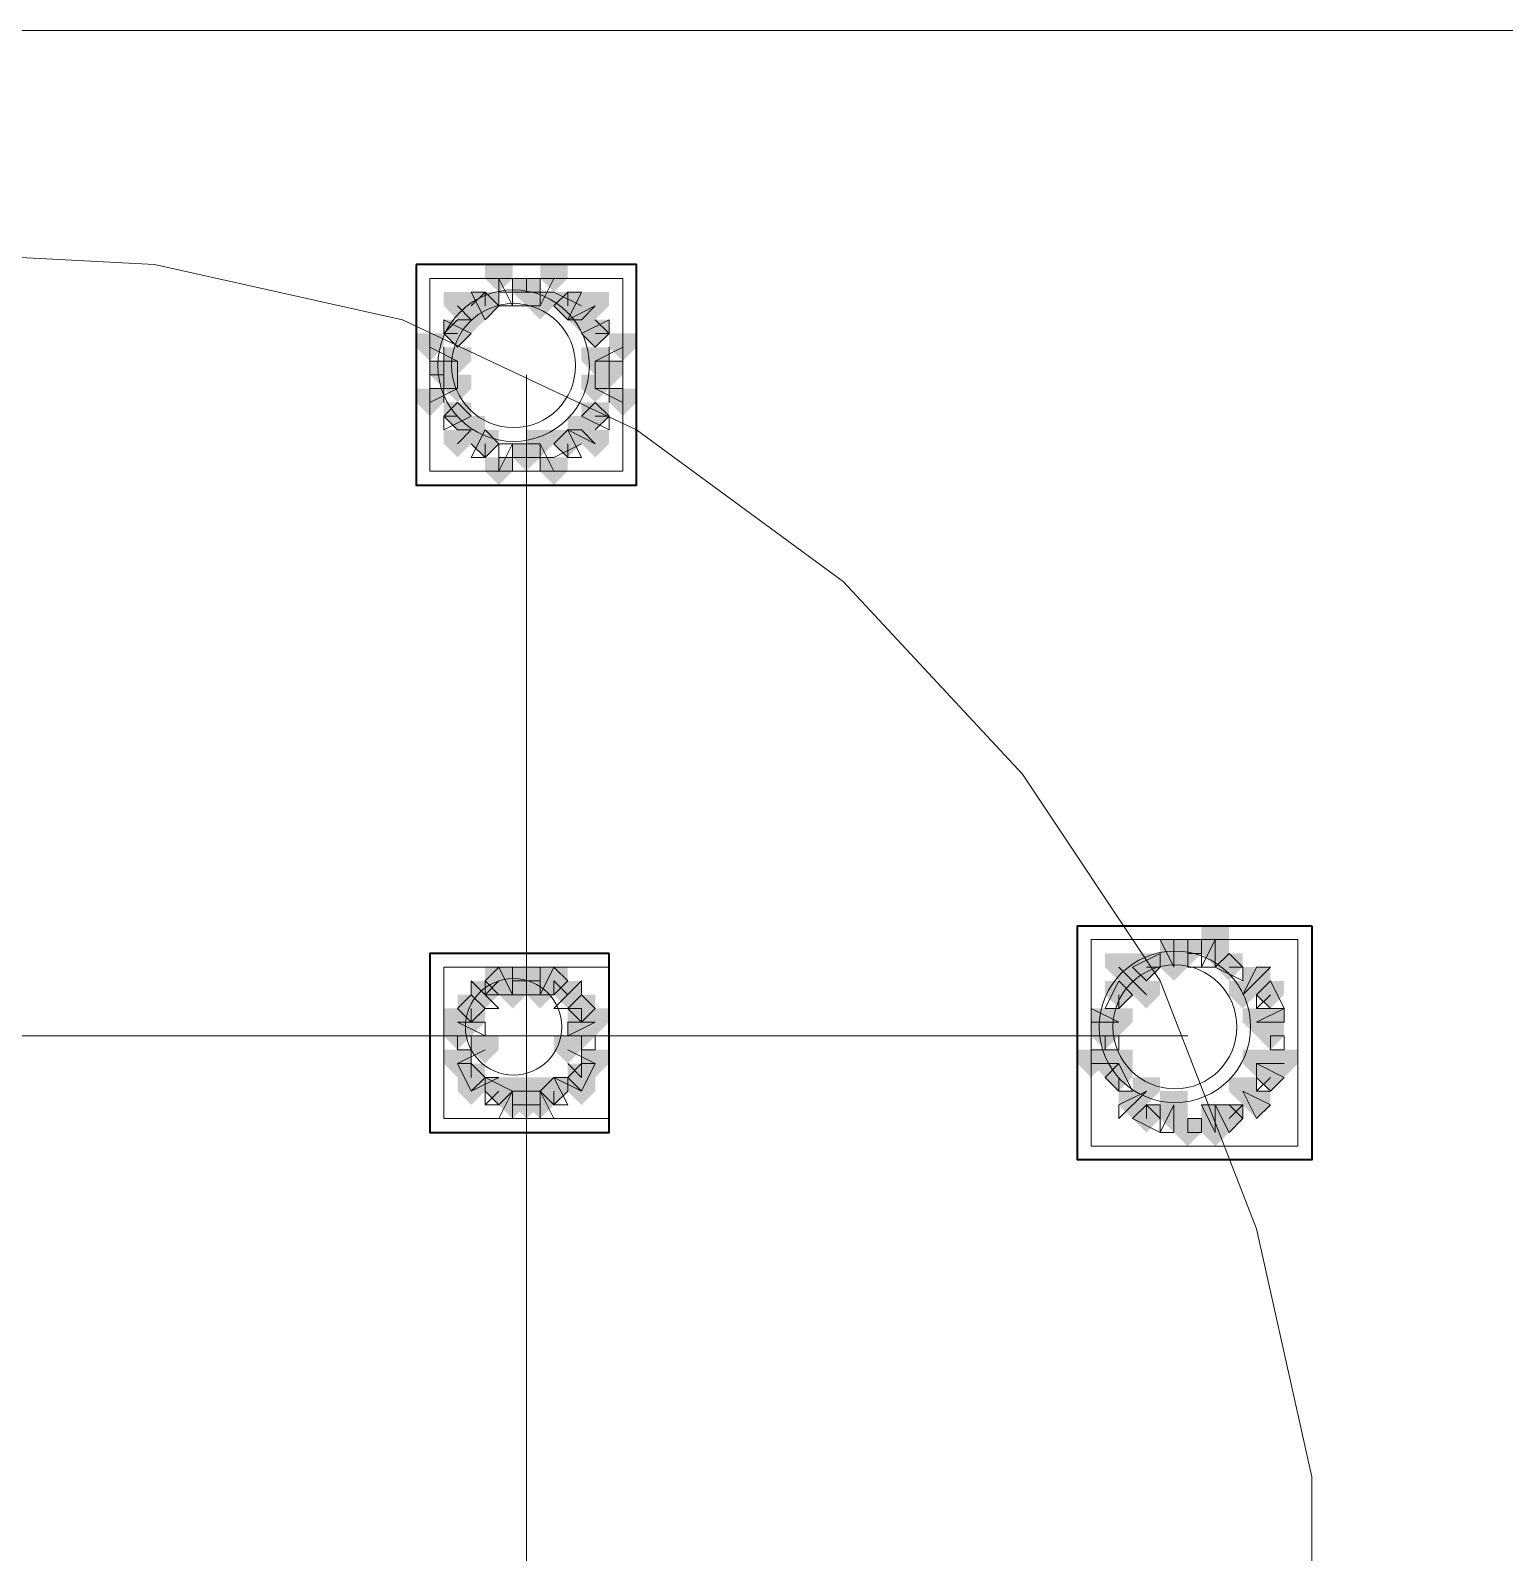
# Model space of a CAD drawing. Header units: millimetres. Extents: x 2315 to 4619, y 1334 to 1897.
# Drawn here: x 3976.33 to 3982.87, y 1554.92 to 1561.67 of the extents above; entities that cross this region are included whole.
import ezdxf

# ---------------------------------------------------------------- set-up
doc = ezdxf.new("R2010")
doc.units = ezdxf.units.MM
doc.linetypes.add('PDF_IMPORT', pattern=[1, 0.8, -0.2])
for name, color, linetype, true_color in [('PDF_10', 7, 'Continuous', 0x00b85c), ('PDF_AXIS', 7, 'Continuous', 0x00b85c), ('PDF_柱构件', 7, 'Continuous', 0x00b85c), ('PDF_转运站初步方案', 7, 'Continuous', 0x00b85c)]:
    doc.layers.add(name, color=color, linetype=linetype, true_color=true_color)
doc.layers.add('PDF_中心线层', color=1, linetype='Continuous')
doc.layers.add('PDF_粗实线层', color=7, linetype='Continuous')

msp = doc.modelspace()

# ---------------------------------------------------------------- hatches: boundary and pattern name
at = {"layer": 'PDF_10', "transparency": 33554559}
for points in [[(3978.5285, 1560.5703), (3978.4674, 1560.5703), (3978.4674, 1560.5093), (3978.5285, 1560.4482), (3978.5896, 1560.5093), (3978.5896, 1560.5703)], [(3978.5285, 1560.5703), (3978.4674, 1560.5703), (3978.4674, 1560.5093), (3978.5285, 1560.4482), (3978.5896, 1560.5093), (3978.5896, 1560.5703)], [(3978.3452, 1560.5093), (3978.2842, 1560.5093), (3978.2842, 1560.4482), (3978.3452, 1560.3871), (3978.4063, 1560.4482), (3978.4063, 1560.5093)], [(3978.3452, 1560.5093), (3978.2842, 1560.5093), (3978.2842, 1560.4482), (3978.3452, 1560.3871), (3978.4063, 1560.4482), (3978.4063, 1560.5093)], [(3978.7117, 1560.5093), (3978.6506, 1560.5093), (3978.6506, 1560.4482), (3978.7117, 1560.3871), (3978.7728, 1560.4482), (3978.7728, 1560.5093)], [(3978.7117, 1560.5093), (3978.6506, 1560.5093), (3978.6506, 1560.4482), (3978.7117, 1560.3871), (3978.7728, 1560.4482), (3978.7728, 1560.5093)], [(3978.2231, 1560.3871), (3978.162, 1560.3871), (3978.162, 1560.326), (3978.2231, 1560.2649), (3978.2842, 1560.326), (3978.2842, 1560.3871)], [(3978.2231, 1560.3871), (3978.162, 1560.3871), (3978.162, 1560.326), (3978.2231, 1560.2649), (3978.2842, 1560.326), (3978.2842, 1560.3871)], [(3978.8339, 1560.3871), (3978.7728, 1560.3871), (3978.7728, 1560.326), (3978.8339, 1560.2649), (3978.895, 1560.326), (3978.895, 1560.3871)], [(3978.8339, 1560.3871), (3978.7728, 1560.3871), (3978.7728, 1560.326), (3978.8339, 1560.2649), (3978.895, 1560.326), (3978.895, 1560.3871)], [(3978.162, 1560.2039), (3978.1009, 1560.2039), (3978.1009, 1560.1428), (3978.162, 1560.0817), (3978.2231, 1560.1428), (3978.2231, 1560.2039)], [(3978.162, 1560.2039), (3978.1009, 1560.2039), (3978.1009, 1560.1428), (3978.162, 1560.0817), (3978.2231, 1560.1428), (3978.2231, 1560.2039)], [(3978.895, 1560.2039), (3978.8339, 1560.2039), (3978.8339, 1560.1428), (3978.895, 1560.0817), (3978.9561, 1560.1428), (3978.9561, 1560.2039)], [(3978.895, 1560.2039), (3978.8339, 1560.2039), (3978.8339, 1560.1428), (3978.895, 1560.0817), (3978.9561, 1560.1428), (3978.9561, 1560.2039)], [(3978.895, 1560.2039), (3978.8339, 1560.2039), (3978.8339, 1560.1428), (3978.895, 1560.0817), (3978.9561, 1560.1428), (3978.9561, 1560.2039)], [(3978.2231, 1560.0206), (3978.162, 1560.0206), (3978.162, 1559.9595), (3978.2231, 1559.8985), (3978.2842, 1559.9595), (3978.2842, 1560.0206)], [(3978.2231, 1560.0206), (3978.162, 1560.0206), (3978.162, 1559.9595), (3978.2231, 1559.8985), (3978.2842, 1559.9595), (3978.2842, 1560.0206)], [(3978.8339, 1560.0206), (3978.7728, 1560.0206), (3978.7728, 1559.9595), (3978.8339, 1559.8985), (3978.895, 1559.9595), (3978.895, 1560.0206)], [(3978.8339, 1560.0206), (3978.7728, 1560.0206), (3978.7728, 1559.9595), (3978.8339, 1559.8985), (3978.895, 1559.9595), (3978.895, 1560.0206)], [(3978.3452, 1559.8985), (3978.2842, 1559.8985), (3978.2842, 1559.8374), (3978.3452, 1559.7763), (3978.4063, 1559.8374), (3978.4063, 1559.8985)], [(3978.3452, 1559.8985), (3978.2842, 1559.8985), (3978.2842, 1559.8374), (3978.3452, 1559.7763), (3978.4063, 1559.8374), (3978.4063, 1559.8985)], [(3978.7117, 1559.8985), (3978.6506, 1559.8985), (3978.6506, 1559.8374), (3978.7117, 1559.7763), (3978.7728, 1559.8374), (3978.7728, 1559.8985)], [(3978.7117, 1559.8985), (3978.6506, 1559.8985), (3978.6506, 1559.8374), (3978.7117, 1559.7763), (3978.7728, 1559.8374), (3978.7728, 1559.8985)], [(3978.5285, 1559.8374), (3978.4674, 1559.8374), (3978.4674, 1559.7763), (3978.5285, 1559.7152), (3978.5896, 1559.7763), (3978.5896, 1559.8374)], [(3978.5285, 1559.8374), (3978.4674, 1559.8374), (3978.4674, 1559.7763), (3978.5285, 1559.7152), (3978.5896, 1559.7763), (3978.5896, 1559.8374)], [(3981.2771, 1557.5774), (3981.2161, 1557.5774), (3981.2161, 1557.5163), (3981.2771, 1557.4552), (3981.3382, 1557.5163), (3981.3382, 1557.5774)], [(3981.2771, 1557.5774), (3981.2161, 1557.5774), (3981.2161, 1557.5163), (3981.2771, 1557.4552), (3981.3382, 1557.5163), (3981.3382, 1557.5774)], [(3981.2771, 1557.5774), (3981.2161, 1557.5774), (3981.2161, 1557.5163), (3981.2771, 1557.4552), (3981.3382, 1557.5163), (3981.3382, 1557.5774)], [(3981.4604, 1557.6385), (3981.3993, 1557.6385), (3981.3993, 1557.5774), (3981.4604, 1557.5163), (3981.5215, 1557.5774), (3981.5215, 1557.6385)], [(3981.4604, 1557.6385), (3981.3993, 1557.6385), (3981.3993, 1557.5774), (3981.4604, 1557.5163), (3981.5215, 1557.5774), (3981.5215, 1557.6385)], [(3981.6436, 1557.5774), (3981.5825, 1557.5774), (3981.5825, 1557.5163), (3981.6436, 1557.4552), (3981.7047, 1557.5163), (3981.7047, 1557.5774)], [(3981.6436, 1557.5774), (3981.5825, 1557.5774), (3981.5825, 1557.5163), (3981.6436, 1557.4552), (3981.7047, 1557.5163), (3981.7047, 1557.5774)], [(3978.4063, 1557.5163), (3978.3452, 1557.5163), (3978.3452, 1557.4552), (3978.4063, 1557.3941), (3978.4674, 1557.4552), (3978.4674, 1557.5163)], [(3978.4063, 1557.5163), (3978.3452, 1557.5163), (3978.3452, 1557.4552), (3978.4063, 1557.3941), (3978.4674, 1557.4552), (3978.4674, 1557.5163)], [(3978.5285, 1557.5163), (3978.4674, 1557.5163), (3978.4674, 1557.4552), (3978.5285, 1557.3941), (3978.5896, 1557.4552), (3978.5896, 1557.5163)], [(3978.5285, 1557.5163), (3978.4674, 1557.5163), (3978.4674, 1557.4552), (3978.5285, 1557.3941), (3978.5896, 1557.4552), (3978.5896, 1557.5163)], [(3978.6506, 1557.5163), (3978.5896, 1557.5163), (3978.5896, 1557.4552), (3978.6506, 1557.3941), (3978.7117, 1557.4552), (3978.7117, 1557.5163)], [(3978.6506, 1557.5163), (3978.5896, 1557.5163), (3978.5896, 1557.4552), (3978.6506, 1557.3941), (3978.7117, 1557.4552), (3978.7117, 1557.5163)], [(3981.155, 1557.4552), (3981.0939, 1557.4552), (3981.0939, 1557.3941), (3981.155, 1557.333), (3981.2161, 1557.3941), (3981.2161, 1557.4552)], [(3981.155, 1557.4552), (3981.0939, 1557.4552), (3981.0939, 1557.3941), (3981.155, 1557.333), (3981.2161, 1557.3941), (3981.2161, 1557.4552)], [(3981.8269, 1557.4552), (3981.7658, 1557.4552), (3981.7658, 1557.3941), (3981.8269, 1557.333), (3981.8879, 1557.3941), (3981.8879, 1557.4552)], [(3981.8269, 1557.4552), (3981.7658, 1557.4552), (3981.7658, 1557.3941), (3981.8269, 1557.333), (3981.8879, 1557.3941), (3981.8879, 1557.4552)], [(3978.2842, 1557.3941), (3978.2231, 1557.3941), (3978.2231, 1557.333), (3978.2842, 1557.272), (3978.3452, 1557.333), (3978.3452, 1557.3941)], [(3978.2842, 1557.3941), (3978.2231, 1557.3941), (3978.2231, 1557.333), (3978.2842, 1557.272), (3978.3452, 1557.333), (3978.3452, 1557.3941)], [(3978.2842, 1557.3941), (3978.2231, 1557.3941), (3978.2231, 1557.333), (3978.2842, 1557.272), (3978.3452, 1557.333), (3978.3452, 1557.3941)], [(3978.7728, 1557.3941), (3978.7117, 1557.3941), (3978.7117, 1557.333), (3978.7728, 1557.272), (3978.8339, 1557.333), (3978.8339, 1557.3941)], [(3978.7728, 1557.3941), (3978.7117, 1557.3941), (3978.7117, 1557.333), (3978.7728, 1557.272), (3978.8339, 1557.333), (3978.8339, 1557.3941)], [(3978.2231, 1557.272), (3978.162, 1557.272), (3978.162, 1557.2109), (3978.2231, 1557.1498), (3978.2842, 1557.2109), (3978.2842, 1557.272)], [(3978.2231, 1557.272), (3978.162, 1557.272), (3978.162, 1557.2109), (3978.2231, 1557.1498), (3978.2842, 1557.2109), (3978.2842, 1557.272)], [(3978.7728, 1557.272), (3978.7117, 1557.272), (3978.7117, 1557.2109), (3978.7728, 1557.1498), (3978.8339, 1557.2109), (3978.8339, 1557.272)], [(3978.7728, 1557.272), (3978.7117, 1557.272), (3978.7117, 1557.2109), (3978.7728, 1557.1498), (3978.8339, 1557.2109), (3978.8339, 1557.272)], [(3981.0939, 1557.272), (3981.0328, 1557.272), (3981.0328, 1557.2109), (3981.0939, 1557.1498), (3981.155, 1557.2109), (3981.155, 1557.272)], [(3981.0939, 1557.272), (3981.0328, 1557.272), (3981.0328, 1557.2109), (3981.0939, 1557.1498), (3981.155, 1557.2109), (3981.155, 1557.272)], [(3981.8269, 1557.272), (3981.7658, 1557.272), (3981.7658, 1557.2109), (3981.8269, 1557.1498), (3981.8879, 1557.2109), (3981.8879, 1557.272)], [(3981.8269, 1557.272), (3981.7658, 1557.272), (3981.7658, 1557.2109), (3981.8269, 1557.1498), (3981.8879, 1557.2109), (3981.8879, 1557.272)], [(3978.2842, 1557.0887), (3978.2231, 1557.0887), (3978.2231, 1557.0276), (3978.2842, 1556.9666), (3978.3452, 1557.0276), (3978.3452, 1557.0887)], [(3978.2842, 1557.0887), (3978.2231, 1557.0887), (3978.2231, 1557.0276), (3978.2842, 1556.9666), (3978.3452, 1557.0276), (3978.3452, 1557.0887)], [(3978.7728, 1557.0887), (3978.7117, 1557.0887), (3978.7117, 1557.0276), (3978.7728, 1556.9666), (3978.8339, 1557.0276), (3978.8339, 1557.0887)], [(3978.7728, 1557.0887), (3978.7117, 1557.0887), (3978.7117, 1557.0276), (3978.7728, 1556.9666), (3978.8339, 1557.0276), (3978.8339, 1557.0887)], [(3981.155, 1557.0887), (3981.0939, 1557.0887), (3981.0939, 1557.0276), (3981.155, 1556.9666), (3981.2161, 1557.0276), (3981.2161, 1557.0887)], [(3981.155, 1557.0887), (3981.0939, 1557.0887), (3981.0939, 1557.0276), (3981.155, 1556.9666), (3981.2161, 1557.0276), (3981.2161, 1557.0887)], [(3981.8269, 1557.0887), (3981.7658, 1557.0887), (3981.7658, 1557.0276), (3981.8269, 1556.9666), (3981.8879, 1557.0276), (3981.8879, 1557.0887)], [(3981.8269, 1557.0887), (3981.7658, 1557.0887), (3981.7658, 1557.0276), (3981.8269, 1556.9666), (3981.8879, 1557.0276), (3981.8879, 1557.0887)], [(3978.4063, 1557.0276), (3978.3452, 1557.0276), (3978.3452, 1556.9666), (3978.4063, 1556.9055), (3978.4674, 1556.9666), (3978.4674, 1557.0276)], [(3978.4063, 1557.0276), (3978.3452, 1557.0276), (3978.3452, 1556.9666), (3978.4063, 1556.9055), (3978.4674, 1556.9666), (3978.4674, 1557.0276)], [(3978.5285, 1556.9666), (3978.4674, 1556.9666), (3978.4674, 1556.9055), (3978.5285, 1556.8444), (3978.5896, 1556.9055), (3978.5896, 1556.9666)], [(3978.5285, 1556.9666), (3978.4674, 1556.9666), (3978.4674, 1556.9055), (3978.5285, 1556.8444), (3978.5896, 1556.9055), (3978.5896, 1556.9666)], [(3978.6506, 1557.0276), (3978.5896, 1557.0276), (3978.5896, 1556.9666), (3978.6506, 1556.9055), (3978.7117, 1556.9666), (3978.7117, 1557.0276)], [(3978.6506, 1557.0276), (3978.5896, 1557.0276), (3978.5896, 1556.9666), (3978.6506, 1556.9055), (3978.7117, 1556.9666), (3978.7117, 1557.0276)], [(3981.2771, 1556.9055), (3981.2161, 1556.9055), (3981.2161, 1556.8444), (3981.2771, 1556.7833), (3981.3382, 1556.8444), (3981.3382, 1556.9055)], [(3981.2771, 1556.9055), (3981.2161, 1556.9055), (3981.2161, 1556.8444), (3981.2771, 1556.7833), (3981.3382, 1556.8444), (3981.3382, 1556.9055)], [(3981.6436, 1556.9055), (3981.5825, 1556.9055), (3981.5825, 1556.8444), (3981.6436, 1556.7833), (3981.7047, 1556.8444), (3981.7047, 1556.9055)], [(3981.6436, 1556.9055), (3981.5825, 1556.9055), (3981.5825, 1556.8444), (3981.6436, 1556.7833), (3981.7047, 1556.8444), (3981.7047, 1556.9055)], [(3981.4604, 1556.8444), (3981.3993, 1556.8444), (3981.3993, 1556.7833), (3981.4604, 1556.7222), (3981.5215, 1556.7833), (3981.5215, 1556.8444)], [(3981.4604, 1556.8444), (3981.3993, 1556.8444), (3981.3993, 1556.7833), (3981.4604, 1556.7222), (3981.5215, 1556.7833), (3981.5215, 1556.8444)]]:
    msp.add_hatch(color=6, dxfattribs=at).paths.add_polyline_path(points)
at = {"layer": 'PDF_柱构件', "transparency": 33554559}
for points in [[(3978.4063, 1560.6314), (3978.3452, 1560.6314), (3978.3452, 1560.5703), (3978.4063, 1560.5093), (3978.4674, 1560.5703), (3978.4674, 1560.6314)], [(3978.6506, 1560.6314), (3978.5896, 1560.6314), (3978.5896, 1560.5703), (3978.6506, 1560.5093), (3978.7117, 1560.5703), (3978.7117, 1560.6314)], [(3978.2231, 1560.5093), (3978.162, 1560.5093), (3978.162, 1560.4482), (3978.2231, 1560.3871), (3978.2842, 1560.4482), (3978.2842, 1560.5093)], [(3978.5896, 1560.5093), (3978.5285, 1560.5093), (3978.5285, 1560.4482), (3978.5896, 1560.3871), (3978.6506, 1560.4482), (3978.6506, 1560.5093)], [(3978.8339, 1560.5093), (3978.7728, 1560.5093), (3978.7728, 1560.4482), (3978.8339, 1560.3871), (3978.895, 1560.4482), (3978.895, 1560.5093)], [(3978.2842, 1560.4482), (3978.2231, 1560.4482), (3978.2231, 1560.3871), (3978.2842, 1560.326), (3978.3452, 1560.3871), (3978.3452, 1560.4482)], [(3978.7728, 1560.4482), (3978.7117, 1560.4482), (3978.7117, 1560.3871), (3978.7728, 1560.326), (3978.8339, 1560.3871), (3978.8339, 1560.4482)], [(3978.1009, 1560.326), (3978.0398, 1560.326), (3978.0398, 1560.2649), (3978.1009, 1560.2039), (3978.162, 1560.2649), (3978.162, 1560.326)], [(3978.9561, 1560.326), (3978.895, 1560.326), (3978.895, 1560.2649), (3978.9561, 1560.2039), (3979.0171, 1560.2649), (3979.0171, 1560.326)], [(3978.2231, 1560.2649), (3978.162, 1560.2649), (3978.162, 1560.2039), (3978.2231, 1560.1428), (3978.2842, 1560.2039), (3978.2842, 1560.2649)], [(3978.8339, 1560.2649), (3978.7728, 1560.2649), (3978.7728, 1560.2039), (3978.8339, 1560.1428), (3978.895, 1560.2039), (3978.895, 1560.2649)], [(3978.2231, 1560.1428), (3978.162, 1560.1428), (3978.162, 1560.0817), (3978.2231, 1560.0206), (3978.2842, 1560.0817), (3978.2842, 1560.1428)], [(3978.8339, 1560.1428), (3978.7728, 1560.1428), (3978.7728, 1560.0817), (3978.8339, 1560.0206), (3978.895, 1560.0817), (3978.895, 1560.1428)], [(3978.1009, 1560.0817), (3978.0398, 1560.0817), (3978.0398, 1560.0206), (3978.1009, 1559.9595), (3978.162, 1560.0206), (3978.162, 1560.0817)], [(3978.9561, 1560.0817), (3978.895, 1560.0817), (3978.895, 1560.0206), (3978.9561, 1559.9595), (3979.0171, 1560.0206), (3979.0171, 1560.0817)], [(3978.2842, 1559.9595), (3978.2231, 1559.9595), (3978.2231, 1559.8985), (3978.2842, 1559.8374), (3978.3452, 1559.8985), (3978.3452, 1559.9595)], [(3978.7728, 1559.9595), (3978.7117, 1559.9595), (3978.7117, 1559.8985), (3978.7728, 1559.8374), (3978.8339, 1559.8985), (3978.8339, 1559.9595)], [(3978.2231, 1559.8985), (3978.162, 1559.8985), (3978.162, 1559.8374), (3978.2231, 1559.7763), (3978.2842, 1559.8374), (3978.2842, 1559.8985)], [(3978.5896, 1559.8985), (3978.5285, 1559.8985), (3978.5285, 1559.8374), (3978.5896, 1559.7763), (3978.6506, 1559.8374), (3978.6506, 1559.8985)], [(3978.8339, 1559.8985), (3978.7728, 1559.8985), (3978.7728, 1559.8374), (3978.8339, 1559.7763), (3978.895, 1559.8374), (3978.895, 1559.8985)], [(3978.4063, 1559.7763), (3978.3452, 1559.7763), (3978.3452, 1559.7152), (3978.4063, 1559.6541), (3978.4674, 1559.7152), (3978.4674, 1559.7763)], [(3978.6506, 1559.7763), (3978.5896, 1559.7763), (3978.5896, 1559.7152), (3978.6506, 1559.6541), (3978.7117, 1559.7152), (3978.7117, 1559.7763)], [(3981.5825, 1557.6995), (3981.5215, 1557.6995), (3981.5215, 1557.6385), (3981.5825, 1557.5774), (3981.6436, 1557.6385), (3981.6436, 1557.6995)], [(3981.155, 1557.5774), (3981.0939, 1557.5774), (3981.0939, 1557.5163), (3981.155, 1557.4552), (3981.2161, 1557.5163), (3981.2161, 1557.5774)], [(3981.3993, 1557.6385), (3981.3382, 1557.6385), (3981.3382, 1557.5774), (3981.3993, 1557.5163), (3981.4604, 1557.5774), (3981.4604, 1557.6385)], [(3981.3993, 1557.5774), (3981.3382, 1557.5774), (3981.3382, 1557.5163), (3981.3993, 1557.4552), (3981.4604, 1557.5163), (3981.4604, 1557.5774)], [(3981.5825, 1557.6385), (3981.5215, 1557.6385), (3981.5215, 1557.5774), (3981.5825, 1557.5163), (3981.6436, 1557.5774), (3981.6436, 1557.6385)], [(3978.4674, 1557.5163), (3978.4063, 1557.5163), (3978.4063, 1557.4552), (3978.4674, 1557.3941), (3978.5285, 1557.4552), (3978.5285, 1557.5163)], [(3978.5896, 1557.5163), (3978.5285, 1557.5163), (3978.5285, 1557.4552), (3978.5896, 1557.3941), (3978.6506, 1557.4552), (3978.6506, 1557.5163)], [(3981.2161, 1557.5163), (3981.155, 1557.5163), (3981.155, 1557.4552), (3981.2161, 1557.3941), (3981.2771, 1557.4552), (3981.2771, 1557.5163)], [(3981.7658, 1557.5163), (3981.7047, 1557.5163), (3981.7047, 1557.4552), (3981.7658, 1557.3941), (3981.8269, 1557.4552), (3981.8269, 1557.5163)], [(3978.3452, 1557.4552), (3978.2842, 1557.4552), (3978.2842, 1557.3941), (3978.3452, 1557.333), (3978.4063, 1557.3941), (3978.4063, 1557.4552)], [(3978.4674, 1557.4552), (3978.4063, 1557.4552), (3978.4063, 1557.3941), (3978.4674, 1557.333), (3978.5285, 1557.3941), (3978.5285, 1557.4552)], [(3978.5896, 1557.4552), (3978.5285, 1557.4552), (3978.5285, 1557.3941), (3978.5896, 1557.333), (3978.6506, 1557.3941), (3978.6506, 1557.4552)], [(3978.7117, 1557.4552), (3978.6506, 1557.4552), (3978.6506, 1557.3941), (3978.7117, 1557.333), (3978.7728, 1557.3941), (3978.7728, 1557.4552)], [(3981.2771, 1557.4552), (3981.2161, 1557.4552), (3981.2161, 1557.3941), (3981.2771, 1557.333), (3981.3382, 1557.3941), (3981.3382, 1557.4552)], [(3981.7047, 1557.4552), (3981.6436, 1557.4552), (3981.6436, 1557.3941), (3981.7047, 1557.333), (3981.7658, 1557.3941), (3981.7658, 1557.4552)], [(3978.2231, 1557.333), (3978.162, 1557.333), (3978.162, 1557.272), (3978.2231, 1557.2109), (3978.2842, 1557.272), (3978.2842, 1557.333)], [(3978.2842, 1557.333), (3978.2231, 1557.333), (3978.2231, 1557.272), (3978.2842, 1557.2109), (3978.3452, 1557.272), (3978.3452, 1557.333)], [(3978.7728, 1557.333), (3978.7117, 1557.333), (3978.7117, 1557.272), (3978.7728, 1557.2109), (3978.8339, 1557.272), (3978.8339, 1557.333)], [(3978.8339, 1557.333), (3978.7728, 1557.333), (3978.7728, 1557.272), (3978.8339, 1557.2109), (3978.895, 1557.272), (3978.895, 1557.333)], [(3981.0939, 1557.333), (3981.0328, 1557.333), (3981.0328, 1557.272), (3981.0939, 1557.2109), (3981.155, 1557.272), (3981.155, 1557.333)], [(3981.155, 1557.333), (3981.0939, 1557.333), (3981.0939, 1557.272), (3981.155, 1557.2109), (3981.2161, 1557.272), (3981.2161, 1557.333)], [(3981.7658, 1557.333), (3981.7047, 1557.333), (3981.7047, 1557.272), (3981.7658, 1557.2109), (3981.8269, 1557.272), (3981.8269, 1557.333)], [(3981.8269, 1557.333), (3981.7658, 1557.333), (3981.7658, 1557.272), (3981.8269, 1557.2109), (3981.8879, 1557.272), (3981.8879, 1557.333)], [(3978.3452, 1557.2109), (3978.2842, 1557.2109), (3978.2842, 1557.1498), (3978.3452, 1557.0887), (3978.4063, 1557.1498), (3978.4063, 1557.2109)], [(3978.7117, 1557.2109), (3978.6506, 1557.2109), (3978.6506, 1557.1498), (3978.7117, 1557.0887), (3978.7728, 1557.1498), (3978.7728, 1557.2109)], [(3978.2231, 1557.1498), (3978.162, 1557.1498), (3978.162, 1557.0887), (3978.2231, 1557.0276), (3978.2842, 1557.0887), (3978.2842, 1557.1498)], [(3978.8339, 1557.1498), (3978.7728, 1557.1498), (3978.7728, 1557.0887), (3978.8339, 1557.0276), (3978.895, 1557.0887), (3978.895, 1557.1498)], [(3981.0328, 1557.1498), (3980.9717, 1557.1498), (3980.9717, 1557.0887), (3981.0328, 1557.0276), (3981.0939, 1557.0887), (3981.0939, 1557.1498)], [(3981.0939, 1557.1498), (3981.0328, 1557.1498), (3981.0328, 1557.0887), (3981.0939, 1557.0276), (3981.155, 1557.0887), (3981.155, 1557.1498)], [(3981.155, 1557.1498), (3981.0939, 1557.1498), (3981.0939, 1557.0887), (3981.155, 1557.0276), (3981.2161, 1557.0887), (3981.2161, 1557.1498)], [(3981.7658, 1557.1498), (3981.7047, 1557.1498), (3981.7047, 1557.0887), (3981.7658, 1557.0276), (3981.8269, 1557.0887), (3981.8269, 1557.1498)], [(3981.8269, 1557.1498), (3981.7658, 1557.1498), (3981.7658, 1557.0887), (3981.8269, 1557.0276), (3981.8879, 1557.0887), (3981.8879, 1557.1498)], [(3981.8879, 1557.1498), (3981.8269, 1557.1498), (3981.8269, 1557.0887), (3981.8879, 1557.0276), (3981.949, 1557.0887), (3981.949, 1557.1498)], [(3978.2842, 1557.0276), (3978.2231, 1557.0276), (3978.2231, 1556.9666), (3978.2842, 1556.9055), (3978.3452, 1556.9666), (3978.3452, 1557.0276)], [(3978.4674, 1557.0276), (3978.4063, 1557.0276), (3978.4063, 1556.9666), (3978.4674, 1556.9055), (3978.5285, 1556.9666), (3978.5285, 1557.0276)], [(3978.4674, 1556.9666), (3978.4063, 1556.9666), (3978.4063, 1556.9055), (3978.4674, 1556.8444), (3978.5285, 1556.9055), (3978.5285, 1556.9666)], [(3978.5896, 1557.0276), (3978.5285, 1557.0276), (3978.5285, 1556.9666), (3978.5896, 1556.9055), (3978.6506, 1556.9666), (3978.6506, 1557.0276)], [(3978.5896, 1556.9666), (3978.5285, 1556.9666), (3978.5285, 1556.9055), (3978.5896, 1556.8444), (3978.6506, 1556.9055), (3978.6506, 1556.9666)], [(3978.7728, 1557.0276), (3978.7117, 1557.0276), (3978.7117, 1556.9666), (3978.7728, 1556.9055), (3978.8339, 1556.9666), (3978.8339, 1557.0276)], [(3981.2161, 1556.9666), (3981.155, 1556.9666), (3981.155, 1556.9055), (3981.2161, 1556.8444), (3981.2771, 1556.9055), (3981.2771, 1556.9666)], [(3981.2771, 1557.0276), (3981.2161, 1557.0276), (3981.2161, 1556.9666), (3981.2771, 1556.9055), (3981.3382, 1556.9666), (3981.3382, 1557.0276)], [(3981.3993, 1556.9666), (3981.3382, 1556.9666), (3981.3382, 1556.9055), (3981.3993, 1556.8444), (3981.4604, 1556.9055), (3981.4604, 1556.9666)], [(3981.7047, 1557.0276), (3981.6436, 1557.0276), (3981.6436, 1556.9666), (3981.7047, 1556.9055), (3981.7658, 1556.9666), (3981.7658, 1557.0276)], [(3981.7658, 1556.9666), (3981.7047, 1556.9666), (3981.7047, 1556.9055), (3981.7658, 1556.8444), (3981.8269, 1556.9055), (3981.8269, 1556.9666)], [(3981.3993, 1556.9055), (3981.3382, 1556.9055), (3981.3382, 1556.8444), (3981.3993, 1556.7833), (3981.4604, 1556.8444), (3981.4604, 1556.9055)], [(3981.5825, 1556.9055), (3981.5215, 1556.9055), (3981.5215, 1556.8444), (3981.5825, 1556.7833), (3981.6436, 1556.8444), (3981.6436, 1556.9055)], [(3981.5825, 1556.8444), (3981.5215, 1556.8444), (3981.5215, 1556.7833), (3981.5825, 1556.7222), (3981.6436, 1556.7833), (3981.6436, 1556.8444)]]:
    msp.add_hatch(color=6, dxfattribs=at).paths.add_polyline_path(points)
at = {"layer": 'PDF_转运站初步方案', "transparency": 33554559}
for points in [[(3978.5285, 1560.5703), (3978.4674, 1560.5703), (3978.4674, 1560.5093), (3978.5285, 1560.4482), (3978.5896, 1560.5093), (3978.5896, 1560.5703)], [(3978.5285, 1560.5703), (3978.4674, 1560.5703), (3978.4674, 1560.5093), (3978.5285, 1560.4482), (3978.5896, 1560.5093), (3978.5896, 1560.5703)], [(3978.3452, 1560.5093), (3978.2842, 1560.5093), (3978.2842, 1560.4482), (3978.3452, 1560.3871), (3978.4063, 1560.4482), (3978.4063, 1560.5093)], [(3978.3452, 1560.5093), (3978.2842, 1560.5093), (3978.2842, 1560.4482), (3978.3452, 1560.3871), (3978.4063, 1560.4482), (3978.4063, 1560.5093)], [(3978.7117, 1560.5093), (3978.6506, 1560.5093), (3978.6506, 1560.4482), (3978.7117, 1560.3871), (3978.7728, 1560.4482), (3978.7728, 1560.5093)], [(3978.7117, 1560.5093), (3978.6506, 1560.5093), (3978.6506, 1560.4482), (3978.7117, 1560.3871), (3978.7728, 1560.4482), (3978.7728, 1560.5093)], [(3978.2231, 1560.3871), (3978.162, 1560.3871), (3978.162, 1560.326), (3978.2231, 1560.2649), (3978.2842, 1560.326), (3978.2842, 1560.3871)], [(3978.2231, 1560.3871), (3978.162, 1560.3871), (3978.162, 1560.326), (3978.2231, 1560.2649), (3978.2842, 1560.326), (3978.2842, 1560.3871)], [(3978.8339, 1560.3871), (3978.7728, 1560.3871), (3978.7728, 1560.326), (3978.8339, 1560.2649), (3978.895, 1560.326), (3978.895, 1560.3871)], [(3978.8339, 1560.3871), (3978.7728, 1560.3871), (3978.7728, 1560.326), (3978.8339, 1560.2649), (3978.895, 1560.326), (3978.895, 1560.3871)], [(3978.162, 1560.2039), (3978.1009, 1560.2039), (3978.1009, 1560.1428), (3978.162, 1560.0817), (3978.2231, 1560.1428), (3978.2231, 1560.2039)], [(3978.162, 1560.2039), (3978.1009, 1560.2039), (3978.1009, 1560.1428), (3978.162, 1560.0817), (3978.2231, 1560.1428), (3978.2231, 1560.2039)], [(3978.895, 1560.2039), (3978.8339, 1560.2039), (3978.8339, 1560.1428), (3978.895, 1560.0817), (3978.9561, 1560.1428), (3978.9561, 1560.2039)], [(3978.895, 1560.2039), (3978.8339, 1560.2039), (3978.8339, 1560.1428), (3978.895, 1560.0817), (3978.9561, 1560.1428), (3978.9561, 1560.2039)], [(3978.2231, 1560.0206), (3978.162, 1560.0206), (3978.162, 1559.9595), (3978.2231, 1559.8985), (3978.2842, 1559.9595), (3978.2842, 1560.0206)], [(3978.2231, 1560.0206), (3978.162, 1560.0206), (3978.162, 1559.9595), (3978.2231, 1559.8985), (3978.2842, 1559.9595), (3978.2842, 1560.0206)], [(3978.8339, 1560.0206), (3978.7728, 1560.0206), (3978.7728, 1559.9595), (3978.8339, 1559.8985), (3978.895, 1559.9595), (3978.895, 1560.0206)], [(3978.8339, 1560.0206), (3978.7728, 1560.0206), (3978.7728, 1559.9595), (3978.8339, 1559.8985), (3978.895, 1559.9595), (3978.895, 1560.0206)], [(3978.3452, 1559.8985), (3978.2842, 1559.8985), (3978.2842, 1559.8374), (3978.3452, 1559.7763), (3978.4063, 1559.8374), (3978.4063, 1559.8985)], [(3978.3452, 1559.8985), (3978.2842, 1559.8985), (3978.2842, 1559.8374), (3978.3452, 1559.7763), (3978.4063, 1559.8374), (3978.4063, 1559.8985)], [(3978.7117, 1559.8985), (3978.6506, 1559.8985), (3978.6506, 1559.8374), (3978.7117, 1559.7763), (3978.7728, 1559.8374), (3978.7728, 1559.8985)], [(3978.7117, 1559.8985), (3978.6506, 1559.8985), (3978.6506, 1559.8374), (3978.7117, 1559.7763), (3978.7728, 1559.8374), (3978.7728, 1559.8985)], [(3978.5285, 1559.8374), (3978.4674, 1559.8374), (3978.4674, 1559.7763), (3978.5285, 1559.7152), (3978.5896, 1559.7763), (3978.5896, 1559.8374)], [(3978.5285, 1559.8374), (3978.4674, 1559.8374), (3978.4674, 1559.7763), (3978.5285, 1559.7152), (3978.5896, 1559.7763), (3978.5896, 1559.8374)], [(3981.2771, 1557.5774), (3981.2161, 1557.5774), (3981.2161, 1557.5163), (3981.2771, 1557.4552), (3981.3382, 1557.5163), (3981.3382, 1557.5774)], [(3981.2771, 1557.5774), (3981.2161, 1557.5774), (3981.2161, 1557.5163), (3981.2771, 1557.4552), (3981.3382, 1557.5163), (3981.3382, 1557.5774)], [(3981.4604, 1557.6385), (3981.3993, 1557.6385), (3981.3993, 1557.5774), (3981.4604, 1557.5163), (3981.5215, 1557.5774), (3981.5215, 1557.6385)], [(3981.4604, 1557.6385), (3981.3993, 1557.6385), (3981.3993, 1557.5774), (3981.4604, 1557.5163), (3981.5215, 1557.5774), (3981.5215, 1557.6385)], [(3981.6436, 1557.5774), (3981.5825, 1557.5774), (3981.5825, 1557.5163), (3981.6436, 1557.4552), (3981.7047, 1557.5163), (3981.7047, 1557.5774)], [(3981.6436, 1557.5774), (3981.5825, 1557.5774), (3981.5825, 1557.5163), (3981.6436, 1557.4552), (3981.7047, 1557.5163), (3981.7047, 1557.5774)], [(3978.4063, 1557.5163), (3978.3452, 1557.5163), (3978.3452, 1557.4552), (3978.4063, 1557.3941), (3978.4674, 1557.4552), (3978.4674, 1557.5163)], [(3978.4063, 1557.5163), (3978.3452, 1557.5163), (3978.3452, 1557.4552), (3978.4063, 1557.3941), (3978.4674, 1557.4552), (3978.4674, 1557.5163)], [(3978.5285, 1557.5163), (3978.4674, 1557.5163), (3978.4674, 1557.4552), (3978.5285, 1557.3941), (3978.5896, 1557.4552), (3978.5896, 1557.5163)], [(3978.5285, 1557.5163), (3978.4674, 1557.5163), (3978.4674, 1557.4552), (3978.5285, 1557.3941), (3978.5896, 1557.4552), (3978.5896, 1557.5163)], [(3978.6506, 1557.5163), (3978.5896, 1557.5163), (3978.5896, 1557.4552), (3978.6506, 1557.3941), (3978.7117, 1557.4552), (3978.7117, 1557.5163)], [(3978.6506, 1557.5163), (3978.5896, 1557.5163), (3978.5896, 1557.4552), (3978.6506, 1557.3941), (3978.7117, 1557.4552), (3978.7117, 1557.5163)], [(3981.155, 1557.4552), (3981.0939, 1557.4552), (3981.0939, 1557.3941), (3981.155, 1557.333), (3981.2161, 1557.3941), (3981.2161, 1557.4552)], [(3981.155, 1557.4552), (3981.0939, 1557.4552), (3981.0939, 1557.3941), (3981.155, 1557.333), (3981.2161, 1557.3941), (3981.2161, 1557.4552)], [(3981.8269, 1557.4552), (3981.7658, 1557.4552), (3981.7658, 1557.3941), (3981.8269, 1557.333), (3981.8879, 1557.3941), (3981.8879, 1557.4552)], [(3981.8269, 1557.4552), (3981.7658, 1557.4552), (3981.7658, 1557.3941), (3981.8269, 1557.333), (3981.8879, 1557.3941), (3981.8879, 1557.4552)], [(3978.2842, 1557.3941), (3978.2231, 1557.3941), (3978.2231, 1557.333), (3978.2842, 1557.272), (3978.3452, 1557.333), (3978.3452, 1557.3941)], [(3978.2842, 1557.3941), (3978.2231, 1557.3941), (3978.2231, 1557.333), (3978.2842, 1557.272), (3978.3452, 1557.333), (3978.3452, 1557.3941)], [(3978.7728, 1557.3941), (3978.7117, 1557.3941), (3978.7117, 1557.333), (3978.7728, 1557.272), (3978.8339, 1557.333), (3978.8339, 1557.3941)], [(3978.7728, 1557.3941), (3978.7117, 1557.3941), (3978.7117, 1557.333), (3978.7728, 1557.272), (3978.8339, 1557.333), (3978.8339, 1557.3941)], [(3978.2231, 1557.272), (3978.162, 1557.272), (3978.162, 1557.2109), (3978.2231, 1557.1498), (3978.2842, 1557.2109), (3978.2842, 1557.272)], [(3978.2231, 1557.272), (3978.162, 1557.272), (3978.162, 1557.2109), (3978.2231, 1557.1498), (3978.2842, 1557.2109), (3978.2842, 1557.272)], [(3978.7728, 1557.272), (3978.7117, 1557.272), (3978.7117, 1557.2109), (3978.7728, 1557.1498), (3978.8339, 1557.2109), (3978.8339, 1557.272)], [(3978.7728, 1557.272), (3978.7117, 1557.272), (3978.7117, 1557.2109), (3978.7728, 1557.1498), (3978.8339, 1557.2109), (3978.8339, 1557.272)], [(3981.0939, 1557.272), (3981.0328, 1557.272), (3981.0328, 1557.2109), (3981.0939, 1557.1498), (3981.155, 1557.2109), (3981.155, 1557.272)], [(3981.0939, 1557.272), (3981.0328, 1557.272), (3981.0328, 1557.2109), (3981.0939, 1557.1498), (3981.155, 1557.2109), (3981.155, 1557.272)], [(3981.8269, 1557.272), (3981.7658, 1557.272), (3981.7658, 1557.2109), (3981.8269, 1557.1498), (3981.8879, 1557.2109), (3981.8879, 1557.272)], [(3981.8269, 1557.272), (3981.7658, 1557.272), (3981.7658, 1557.2109), (3981.8269, 1557.1498), (3981.8879, 1557.2109), (3981.8879, 1557.272)], [(3978.2842, 1557.0887), (3978.2231, 1557.0887), (3978.2231, 1557.0276), (3978.2842, 1556.9666), (3978.3452, 1557.0276), (3978.3452, 1557.0887)], [(3978.2842, 1557.0887), (3978.2231, 1557.0887), (3978.2231, 1557.0276), (3978.2842, 1556.9666), (3978.3452, 1557.0276), (3978.3452, 1557.0887)], [(3978.7728, 1557.0887), (3978.7117, 1557.0887), (3978.7117, 1557.0276), (3978.7728, 1556.9666), (3978.8339, 1557.0276), (3978.8339, 1557.0887)], [(3978.7728, 1557.0887), (3978.7117, 1557.0887), (3978.7117, 1557.0276), (3978.7728, 1556.9666), (3978.8339, 1557.0276), (3978.8339, 1557.0887)], [(3981.155, 1557.0887), (3981.0939, 1557.0887), (3981.0939, 1557.0276), (3981.155, 1556.9666), (3981.2161, 1557.0276), (3981.2161, 1557.0887)], [(3981.155, 1557.0887), (3981.0939, 1557.0887), (3981.0939, 1557.0276), (3981.155, 1556.9666), (3981.2161, 1557.0276), (3981.2161, 1557.0887)], [(3981.8269, 1557.0887), (3981.7658, 1557.0887), (3981.7658, 1557.0276), (3981.8269, 1556.9666), (3981.8879, 1557.0276), (3981.8879, 1557.0887)], [(3981.8269, 1557.0887), (3981.7658, 1557.0887), (3981.7658, 1557.0276), (3981.8269, 1556.9666), (3981.8879, 1557.0276), (3981.8879, 1557.0887)], [(3978.4063, 1557.0276), (3978.3452, 1557.0276), (3978.3452, 1556.9666), (3978.4063, 1556.9055), (3978.4674, 1556.9666), (3978.4674, 1557.0276)], [(3978.4063, 1557.0276), (3978.3452, 1557.0276), (3978.3452, 1556.9666), (3978.4063, 1556.9055), (3978.4674, 1556.9666), (3978.4674, 1557.0276)], [(3978.5285, 1556.9666), (3978.4674, 1556.9666), (3978.4674, 1556.9055), (3978.5285, 1556.8444), (3978.5896, 1556.9055), (3978.5896, 1556.9666)], [(3978.5285, 1556.9666), (3978.4674, 1556.9666), (3978.4674, 1556.9055), (3978.5285, 1556.8444), (3978.5896, 1556.9055), (3978.5896, 1556.9666)], [(3978.6506, 1557.0276), (3978.5896, 1557.0276), (3978.5896, 1556.9666), (3978.6506, 1556.9055), (3978.7117, 1556.9666), (3978.7117, 1557.0276)], [(3978.6506, 1557.0276), (3978.5896, 1557.0276), (3978.5896, 1556.9666), (3978.6506, 1556.9055), (3978.7117, 1556.9666), (3978.7117, 1557.0276)], [(3981.2771, 1556.9055), (3981.2161, 1556.9055), (3981.2161, 1556.8444), (3981.2771, 1556.7833), (3981.3382, 1556.8444), (3981.3382, 1556.9055)], [(3981.2771, 1556.9055), (3981.2161, 1556.9055), (3981.2161, 1556.8444), (3981.2771, 1556.7833), (3981.3382, 1556.8444), (3981.3382, 1556.9055)], [(3981.6436, 1556.9055), (3981.5825, 1556.9055), (3981.5825, 1556.8444), (3981.6436, 1556.7833), (3981.7047, 1556.8444), (3981.7047, 1556.9055)], [(3981.6436, 1556.9055), (3981.5825, 1556.9055), (3981.5825, 1556.8444), (3981.6436, 1556.7833), (3981.7047, 1556.8444), (3981.7047, 1556.9055)], [(3981.4604, 1556.8444), (3981.3993, 1556.8444), (3981.3993, 1556.7833), (3981.4604, 1556.7222), (3981.5215, 1556.7833), (3981.5215, 1556.8444)], [(3981.4604, 1556.8444), (3981.3993, 1556.8444), (3981.3993, 1556.7833), (3981.4604, 1556.7222), (3981.5215, 1556.7833), (3981.5215, 1556.8444)]]:
    msp.add_hatch(color=6, dxfattribs=at).paths.add_polyline_path(points)

# ---------------------------------------------------------------- linework, layer by layer
at = {"layer": 'PDF_10', "color": 6, "lineweight": 18}
for points in [[(3978.5285, 1560.5093), (3978.5285, 1560.5703)], [(3978.2842, 1560.4482), (3978.3452, 1560.5093), (3978.3452, 1560.4482)], [(3978.4674, 1560.5093), (3978.5896, 1560.5093)], [(3978.6506, 1560.5093), (3978.7728, 1560.4482)], [(3978.7117, 1560.4482), (3978.7117, 1560.5093)], [(3978.2231, 1560.326), (3978.162, 1560.326), (3978.2231, 1560.3871)], [(3978.8339, 1560.3871), (3978.895, 1560.326), (3978.8339, 1560.326)], [(3978.162, 1560.1428), (3978.1009, 1560.1428)], [(3978.162, 1560.0817), (3978.162, 1560.2039)], [(3978.895, 1560.2039), (3978.895, 1560.0817)], [(3978.2231, 1559.8985), (3978.162, 1559.9595), (3978.2231, 1559.9595)], [(3978.8339, 1559.9595), (3978.895, 1559.9595), (3978.8339, 1559.8985)], [(3978.3452, 1559.8374), (3978.3452, 1559.7763), (3978.2842, 1559.8374)], [(3978.7728, 1559.8374), (3978.6506, 1559.7763)], [(3978.7117, 1559.8374), (3978.7117, 1559.7763)], [(3978.5896, 1559.7763), (3978.4674, 1559.7763)], [(3978.5285, 1559.7763), (3978.5285, 1559.7152)], [(3981.5215, 1557.5774), (3981.4604, 1557.5774), (3981.4604, 1557.5163)], [(3978.5285, 1557.4552), (3978.5285, 1557.5163)], [(3981.3382, 1557.5163), (3981.2771, 1557.5163)], [(3981.7047, 1557.5163), (3981.6436, 1557.5163), (3981.7047, 1557.5163)], [(3978.4063, 1557.4552), (3978.3452, 1557.3941)], [(3978.4063, 1557.3941), (3978.3452, 1557.4552)], [(3978.5896, 1557.4552), (3978.4674, 1557.4552)], [(3978.7117, 1557.3941), (3978.6506, 1557.4552), (3978.6506, 1557.3941)], [(3981.155, 1557.3941), (3981.155, 1557.333), (3981.155, 1557.3941)], [(3981.8269, 1557.333), (3981.7658, 1557.3941)], [(3981.7658, 1557.333), (3981.8269, 1557.3941)], [(3978.2842, 1557.333), (3978.2842, 1557.272)], [(3978.7728, 1557.272), (3978.7728, 1557.333), (3978.7117, 1557.333)], [(3978.2842, 1557.2109), (3978.2231, 1557.2109), (3978.2231, 1557.1498)], [(3978.7728, 1557.1498), (3978.7728, 1557.2109), (3978.8339, 1557.2109)], [(3981.155, 1557.2109), (3981.0939, 1557.2109), (3981.0939, 1557.1498)], [(3981.8269, 1557.1498), (3981.8269, 1557.2109), (3981.8879, 1557.2109)], [(3978.2842, 1557.0276), (3978.2842, 1557.0887), (3978.2842, 1557.0276)], [(3978.7117, 1557.0887), (3978.7728, 1557.0276), (3978.7728, 1557.0887)], [(3978.3452, 1556.9666), (3978.4063, 1556.9055)], [(3978.4063, 1556.9666), (3978.3452, 1556.9055)], [(3978.5285, 1556.9666), (3978.5285, 1556.9055)], [(3978.6506, 1556.9666), (3978.6506, 1556.9055), (3978.7117, 1556.9666)], [(3981.155, 1556.9666), (3981.155, 1557.0276), (3981.155, 1556.9666)], [(3981.7658, 1556.9666), (3981.8269, 1557.0276)], [(3981.7658, 1557.0276), (3981.8269, 1556.9666)], [(3978.4674, 1556.9055), (3978.5896, 1556.9055)], [(3981.2771, 1556.8444), (3981.2771, 1556.9055), (3981.3382, 1556.8444)], [(3981.6436, 1556.8444), (3981.7047, 1556.9055)], [(3981.6436, 1556.9055), (3981.7047, 1556.8444)], [(3981.4604, 1556.8444), (3981.4604, 1556.7833), (3981.5215, 1556.7833)]]:
    msp.add_lwpolyline(points, dxfattribs=at)
at = {"layer": 'PDF_AXIS', "color": 6, "lineweight": 18}
for points in [[(3978.1009, 1560.5703), (3978.1009, 1559.7152), (3978.9561, 1559.7152), (3978.9561, 1560.5703)], [(3981.949, 1557.6385), (3981.949, 1556.7222), (3981.0328, 1556.7222), (3981.0328, 1557.6385)], [(3978.895, 1557.5163), (3978.895, 1556.8444), (3978.162, 1556.8444), (3978.162, 1557.5163)]]:
    msp.add_lwpolyline(points, close=True, dxfattribs=at)
at = {"layer": 'PDF_中心线层', "color": 5, "linetype": 'PDF_IMPORT', "lineweight": 18, "ltscale": 14.048656}
msp.add_lwpolyline([(3913.0495, 1534.672), (3983.0485, 1534.672), (3983.0485, 1561.6698), (3913.0495, 1561.6698), (3913.0495, 1534.672)], dxfattribs=at)
at = {"layer": 'PDF_中心线层', "color": 6, "lineweight": 18}
for points in [[(3982.0101, 1554.7066), (3982.0101, 1555.2563), (3981.7658, 1556.3557), (3981.3382, 1557.4552), (3980.7274, 1558.3714), (3979.9334, 1559.2266), (3979.0171, 1559.8985), (3977.9788, 1560.3871), (3976.8793, 1560.6314), (3975.7188, 1560.6925), (3974.6193, 1560.5093), (3973.5198, 1560.1428), (3972.9701, 1559.8374)], [(3978.5285, 1549.2093), (3978.5285, 1560.1428)], [(3981.4604, 1557.2109), (3970.5879, 1557.2109)]]:
    msp.add_lwpolyline(points, dxfattribs=at)
at = {"layer": 'PDF_柱构件', "color": 6, "lineweight": 18}
for points in [[(3978.4063, 1560.5703), (3978.4063, 1560.4482), (3978.4674, 1560.4482)], [(3978.4674, 1560.4482), (3978.5896, 1560.4482), (3978.5896, 1560.5703), (3978.4674, 1560.5703)], [(3978.6506, 1560.5703), (3978.5896, 1560.4482)], [(3978.3452, 1560.3871), (3978.4063, 1560.4482), (3978.3452, 1560.5093), (3978.2842, 1560.5093)], [(3978.6506, 1560.4482), (3978.7117, 1560.3871), (3978.7728, 1560.5093), (3978.7117, 1560.5093)], [(3978.2231, 1560.4482), (3978.2842, 1560.3871)], [(3978.8339, 1560.4482), (3978.7117, 1560.3871), (3978.7728, 1560.3871)], [(3978.2231, 1560.2649), (3978.2842, 1560.326), (3978.162, 1560.3871), (3978.162, 1560.326)], [(3978.7728, 1560.326), (3978.8339, 1560.2649), (3978.895, 1560.326), (3978.895, 1560.3871)], [(3978.1009, 1560.2649), (3978.2231, 1560.2039)], [(3978.9561, 1560.2649), (3978.8339, 1560.2039)], [(3978.2231, 1560.0817), (3978.2231, 1560.2039), (3978.1009, 1560.2039), (3978.1009, 1560.0817)], [(3978.8339, 1560.2039), (3978.8339, 1560.0817), (3978.9561, 1560.0817), (3978.9561, 1560.2039)], [(3978.1009, 1560.0206), (3978.2231, 1560.0817)], [(3978.9561, 1560.0206), (3978.8339, 1560.0817)], [(3978.2842, 1559.9595), (3978.2231, 1560.0206), (3978.162, 1559.9595), (3978.162, 1559.8985)], [(3978.8339, 1560.0206), (3978.7728, 1559.9595), (3978.895, 1559.8985), (3978.895, 1559.9595)], [(3978.2231, 1559.8374), (3978.2842, 1559.8985)], [(3978.4063, 1559.8374), (3978.3452, 1559.8985), (3978.2842, 1559.7763), (3978.3452, 1559.7763)], [(3978.7117, 1559.8985), (3978.6506, 1559.8374), (3978.7117, 1559.7763), (3978.7728, 1559.7763)], [(3978.8339, 1559.8374), (3978.7728, 1559.8985), (3978.7117, 1559.8985)], [(3978.4063, 1559.7152), (3978.4674, 1559.8374), (3978.4063, 1559.8374)], [(3978.5896, 1559.8374), (3978.4674, 1559.8374), (3978.4674, 1559.7152), (3978.5896, 1559.7152)], [(3978.6506, 1559.7152), (3978.5896, 1559.8374)], [(3981.3382, 1557.5163), (3981.2771, 1557.4552), (3981.2161, 1557.5163), (3981.3382, 1557.5774)], [(3981.3993, 1557.6385), (3981.3993, 1557.5163), (3981.3382, 1557.6385)], [(3981.5215, 1557.5163), (3981.4604, 1557.5163), (3981.4604, 1557.6385), (3981.5215, 1557.6385)], [(3981.5825, 1557.6385), (3981.5825, 1557.5163), (3981.5215, 1557.5163)], [(3981.7047, 1557.4552), (3981.5825, 1557.5163), (3981.6436, 1557.5774), (3981.7047, 1557.5163)], [(3978.4674, 1557.3941), (3978.3452, 1557.3941), (3978.3452, 1557.4552), (3978.4063, 1557.5163)], [(3978.4674, 1557.5163), (3978.4674, 1557.3941), (3978.4063, 1557.5163)], [(3978.5896, 1557.3941), (3978.4674, 1557.3941), (3978.4674, 1557.5163), (3978.5896, 1557.5163)], [(3978.6506, 1557.5163), (3978.5896, 1557.3941), (3978.5896, 1557.5163)], [(3978.6506, 1557.3941), (3978.5896, 1557.3941), (3978.6506, 1557.5163), (3978.7117, 1557.4552)], [(3981.155, 1557.5163), (3981.2771, 1557.3941)], [(3981.8269, 1557.5163), (3981.7047, 1557.3941), (3981.7658, 1557.5163)], [(3978.2842, 1557.4552), (3978.4063, 1557.333), (3978.3452, 1557.333), (3978.2842, 1557.3941)], [(3978.7728, 1557.3941), (3978.7117, 1557.333), (3978.6506, 1557.333), (3978.7728, 1557.4552)], [(3981.2161, 1557.3941), (3981.155, 1557.333), (3981.0939, 1557.333), (3981.155, 1557.4552)], [(3981.7658, 1557.333), (3981.7658, 1557.3941), (3981.8269, 1557.4552), (3981.8879, 1557.333)], [(3978.3452, 1557.333), (3978.2842, 1557.272), (3978.2231, 1557.333), (3978.2842, 1557.3941)], [(3978.7728, 1557.272), (3978.7117, 1557.333), (3978.7728, 1557.3941), (3978.8339, 1557.333)], [(3981.0328, 1557.333), (3981.155, 1557.272), (3981.0328, 1557.272)], [(3981.8879, 1557.272), (3981.7658, 1557.272), (3981.8879, 1557.333)], [(3978.2231, 1557.272), (3978.3452, 1557.272), (3978.3452, 1557.2109)], [(3978.8339, 1557.272), (3978.7117, 1557.2109), (3978.7117, 1557.272)], [(3978.2842, 1557.2109), (3978.2842, 1557.1498), (3978.2231, 1557.1498), (3978.2231, 1557.2109)], [(3978.7728, 1557.1498), (3978.7728, 1557.2109), (3978.8339, 1557.2109), (3978.8339, 1557.1498)], [(3981.155, 1557.2109), (3981.155, 1557.1498), (3981.0328, 1557.1498), (3981.0328, 1557.2109)], [(3981.8269, 1557.1498), (3981.8269, 1557.2109), (3981.8879, 1557.2109), (3981.8879, 1557.1498)], [(3978.2231, 1557.0887), (3978.3452, 1557.1498)], [(3978.8339, 1557.0887), (3978.7117, 1557.1498)], [(3978.2842, 1557.0887), (3978.3452, 1557.0276), (3978.2842, 1556.9666), (3978.2231, 1557.0887)], [(3978.7117, 1557.0276), (3978.7728, 1557.0887), (3978.8339, 1557.0887), (3978.7728, 1556.9666)], [(3981.0328, 1557.0887), (3981.155, 1557.0887)], [(3981.155, 1557.0887), (3981.2161, 1556.9666), (3981.155, 1556.9666), (3981.0939, 1557.0276)], [(3981.8879, 1557.0887), (3981.7658, 1557.0887)], [(3981.7658, 1556.9666), (3981.7658, 1557.0887), (3981.8879, 1557.0276), (3981.8269, 1556.9666)], [(3978.2842, 1556.9666), (3978.3452, 1557.0276), (3978.4063, 1557.0276)], [(3978.3452, 1557.0276), (3978.4674, 1556.9666), (3978.4063, 1556.9055), (3978.3452, 1556.9055)], [(3978.4063, 1556.8444), (3978.4674, 1556.9666), (3978.4674, 1556.8444)], [(3978.4674, 1556.9666), (3978.5896, 1556.9666), (3978.5896, 1556.8444), (3978.4674, 1556.8444)], [(3978.5896, 1556.9666), (3978.6506, 1557.0276), (3978.7117, 1556.9055), (3978.6506, 1556.9055)], [(3978.5896, 1556.8444), (3978.5896, 1556.9666), (3978.6506, 1556.8444)], [(3978.7728, 1556.9666), (3978.6506, 1557.0276), (3978.7117, 1557.0276)], [(3981.155, 1556.9055), (3981.2771, 1556.9666), (3981.155, 1556.8444)], [(3981.7658, 1556.8444), (3981.7047, 1556.9666), (3981.8269, 1556.9055)], [(3981.2771, 1556.9055), (3981.3382, 1556.9055), (3981.3382, 1556.7833), (3981.2161, 1556.8444)], [(3981.3382, 1556.7833), (3981.3993, 1556.9055), (3981.3993, 1556.7833)], [(3981.5825, 1556.7833), (3981.5215, 1556.9055), (3981.5825, 1556.9055)], [(3981.5825, 1556.9055), (3981.7047, 1556.9055), (3981.7047, 1556.8444), (3981.6436, 1556.7833)], [(3981.4604, 1556.8444), (3981.5215, 1556.8444), (3981.5215, 1556.7833), (3981.4604, 1556.7833)]]:
    msp.add_lwpolyline(points, close=True, dxfattribs=at)
for points in [[(3978.4063, 1560.5093), (3978.4674, 1560.5093)], [(3978.5896, 1560.5093), (3978.6506, 1560.5093)], [(3978.2231, 1560.3871), (3978.2842, 1560.3871)], [(3978.162, 1560.2039), (3978.162, 1560.2649)], [(3978.895, 1560.2649), (3978.895, 1560.2039)], [(3978.162, 1560.0206), (3978.162, 1560.0817)], [(3978.895, 1560.0817), (3978.895, 1560.0206)], [(3978.2842, 1559.8985), (3978.2231, 1559.8985)], [(3978.4674, 1559.7763), (3978.4063, 1559.7763)], [(3978.6506, 1559.7763), (3978.5896, 1559.7763)], [(3978.2842, 1557.1498), (3978.2842, 1557.0887)], [(3978.7728, 1557.0887), (3978.7728, 1557.1498)], [(3978.3452, 1557.0276), (3978.3452, 1556.9666)], [(3978.7117, 1556.9666), (3978.7117, 1557.0276)]]:
    msp.add_lwpolyline(points, dxfattribs=at)
at = {"layer": 'PDF_粗实线层', "color": 6, "lineweight": 35}
for points in [[(3978.0398, 1560.6314), (3978.0398, 1559.6541), (3979.0171, 1559.6541), (3979.0171, 1560.6314)], [(3982.0101, 1557.6995), (3982.0101, 1556.6612), (3980.9717, 1556.6612), (3980.9717, 1557.6995)], [(3978.895, 1557.5774), (3978.1009, 1557.5774), (3978.1009, 1556.7833), (3978.895, 1556.7833)]]:
    msp.add_lwpolyline(points, close=True, dxfattribs=at)
at = {"layer": 'PDF_转运站初步方案', "color": 6, "lineweight": 18}
for centre, radius in [((3978.4717, 1560.1834), 0.3359), ((3978.4717, 1560.1834), 0.2749), ((3981.4037, 1557.2514), 0.3359), ((3981.4037, 1557.2514), 0.2749), ((3978.4717, 1557.2514), 0.2138), ((3978.4717, 1557.2514), 0.2138)]:
    msp.add_circle(centre, radius, dxfattribs=at)

doc.saveas('drawing.dxf')
